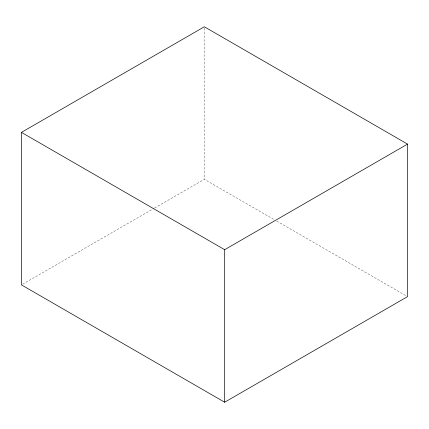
<?xml version="1.0" encoding="UTF-8"?>
<svg xmlns="http://www.w3.org/2000/svg" width="429" height="429" viewBox="0 0 429 429"><rect width="100%" height="100%" fill="white"/><g stroke="black" fill="none" stroke-linecap="round" stroke-linejoin="round"><path stroke-width="0.32" stroke-dasharray="2.15 1.61" d="M22.608 284.229L153.99 208.376M154.563 208.044L204.338 179.306L274.394 219.75M276.71 221.085L406.392 295.956M204.338 28.121L204.338 179.306"/><path stroke-width="0.64" d="M21.45 132.373L204.338 26.78L407.55 144.106L407.55 296.627L224.662 402.22L21.45 284.894L21.45 132.373L224.662 249.694L407.55 144.106M224.662 249.694L224.662 402.22"/></g></svg>
